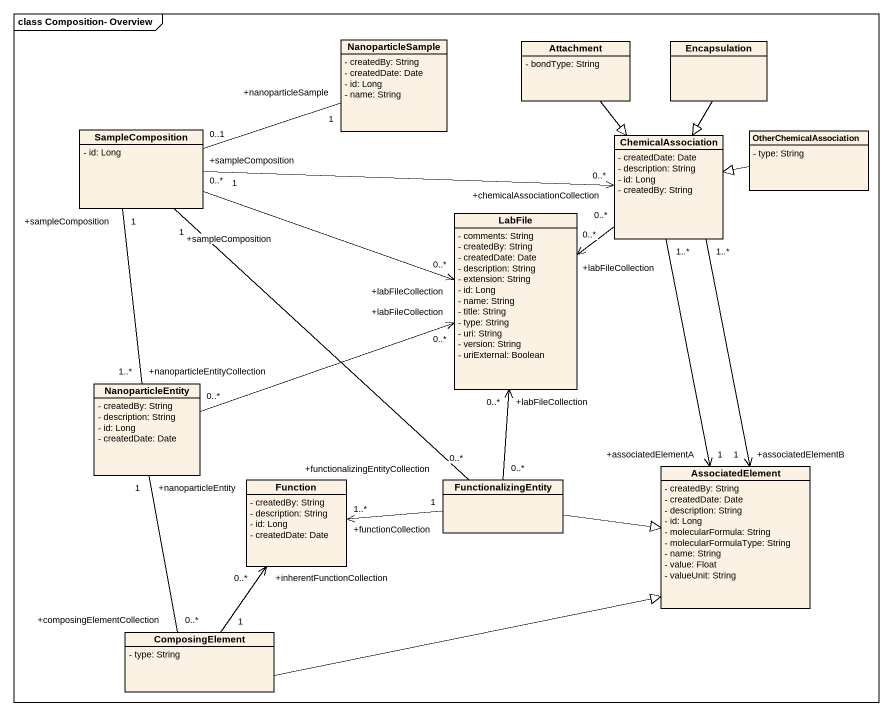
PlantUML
@startuml
mainframe class Composition- Overview
hide circle
hide empty members
skinparam classAttributeIconSize 0
class NanoparticleSample {
  - createdBy: String
  - createdDate: Date
  - id: Long
  - name: String
}
class Attachment {
  - bondType: String
}
class Encapsulation
class SampleComposition {
  - id: Long
}
class ChemicalAssociation #FCF2E3 {
  - createdDate: Date
  - description: String
  - id: Long
  - createdBy: String
}
class OtherChemicalAssociation {
  - type: String
}
class LabFile {
  - comments: String
  - createdBy: String
  - createdDate: Date
  - description: String
  - extension: String
  - id: Long
  - name: String
  - title: String
  - type: String
  - uri: String
  - version: String
  - uriExternal: Boolean
}
class NanoparticleEntity {
  - createdBy: String
  - description: String
  - id: Long
  - createdDate: Date
}
class Function {
  - createdBy: String
  - description: String
  - id: Long
  - createdDate: Date
}
class FunctionalizingEntity
class AssociatedElement {
  - createdBy: String
  - createdDate: Date
  - description: String
  - id: Long
  - molecularFormula: String
  - molecularFormulaType: String
  - name: String
  - value: Float
  - valueUnit: String
}
class ComposingElement {
  - type: String
}
NanoparticleSample "+nanoparticleSample\n1" -left- "+sampleComposition\n0..1" SampleComposition
Attachment --|> ChemicalAssociation
Encapsulation --|> ChemicalAssociation
SampleComposition "1" -right-> "+chemicalAssociationCollection\n0..*" ChemicalAssociation
SampleComposition "0..*" -right-> "+labFileCollection\n0..*" LabFile
SampleComposition "+sampleComposition\n1" -- "+nanoparticleEntityCollection\n1..*" NanoparticleEntity
SampleComposition "+sampleComposition\n1" -- "+functionalizingEntityCollection\n0..*" FunctionalizingEntity
ChemicalAssociation "0..*" --> "+labFileCollection\n0..*" LabFile
ChemicalAssociation "1..*" --> "+associatedElementA\n1" AssociatedElement
ChemicalAssociation "1..*" --> "+associatedElementB\n1" AssociatedElement
OtherChemicalAssociation -left-|> ChemicalAssociation
NanoparticleEntity "0..*" -right-> "+labFileCollection\n0..*" LabFile
NanoparticleEntity "+nanoparticleEntity\n1" -- "+composingElementCollection\n0..*" ComposingElement
FunctionalizingEntity "0..*" -up-> "+labFileCollection\n0..*" LabFile
FunctionalizingEntity "1" -left-> "+functionCollection\n1..*" Function
FunctionalizingEntity -right-|> AssociatedElement
ComposingElement "1" -up-> "+inherentFunctionCollection\n0..*" Function
ComposingElement -right-|> AssociatedElement
@enduml
